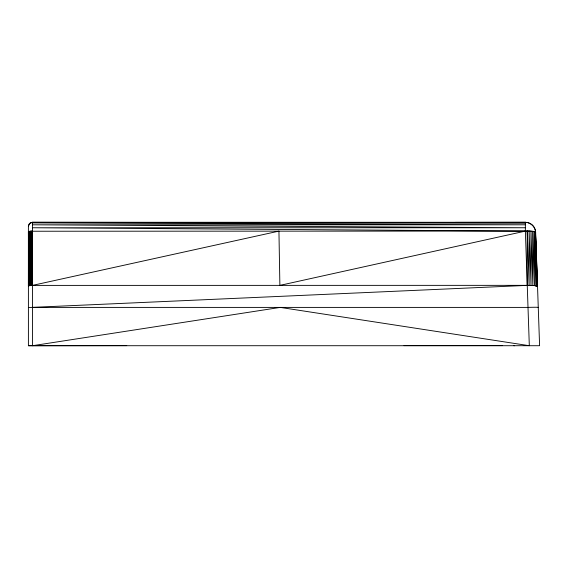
<?xml version="1.0" encoding="UTF-8"?>
<svg xmlns="http://www.w3.org/2000/svg" width="568" height="568" viewBox="0 0 568 568"><rect width="100%" height="100%" fill="white"/><g stroke="black" fill="none" stroke-linecap="round" stroke-linejoin="round"><path stroke-width="0.85" d="M28.4 226.398L29.607 223.494L32.511 222.287L525.357 222.287C530.732 222.386 535.347 226.838 535.638 232.213L539.6 345.713L28.4 345.713L28.4 226.398A4.111 4.111 0 0 1 32.511 222.287L525.357 222.89L32.511 222.89L525.357 224.8L32.511 224.8L525.357 227.754L32.511 227.754L525.357 231.112A10.288 1.448 -2 0 1 527.21 231.084M32.511 222.287L32.511 345.713L280.251 307.402L529.319 345.713L527.253 285.385L527.225 231.069L529.127 231.084A10.288 1.448 -2 0 1 534.879 231.694L535.454 231.957L537.349 286.229L534.502 285.562L529.12 285.349L31.765 285.399L31.765 231.119L30.999 285.427L30.999 231.155L30.26 285.484L30.26 231.204L29.607 285.555L29.607 231.282L29.067 285.647L29.067 231.375L28.691 285.754L28.691 231.481L28.471 285.867L31.765 285.399L32.511 231.112L28.471 231.588L28.4 285.967L28.4 231.694L29.919 231.24L527.225 231.069A10.288 1.47 -2 0 1 529.156 231.077L534.9 231.701A10.288 1.47 -2 0 1 535.468 231.957L537.534 286.485L534.502 285.562L527.253 285.385L28.4 307.551M28.4 231.694L28.684 284.88M32.511 285.385L278.938 231.112L279.882 285.385L525.357 231.112L525.357 222.287L455.33 222.372M32.511 307.402L527.984 307.402A10.288 0.362 -2 0 1 538.265 307.402M28.4 345.713L126.735 345.628M404.033 345.628L502.368 345.614M527.225 231.069L529.12 285.349L529.127 231.084L531.023 285.356L530.966 231.155L532.862 285.434L532.606 231.29L534.502 285.562L533.941 231.474L535.837 285.747L534.9 231.701L536.795 285.974L535.454 231.957M525.357 231.112L527.253 285.385M535.333 231.879A10.288 1.448 -2 0 1 535.638 232.191A10.281 10.281 0 0 0 525.357 222.287M514.7 345.713A6.17 6.17 0 0 1 513.6 345.614"/></g></svg>
